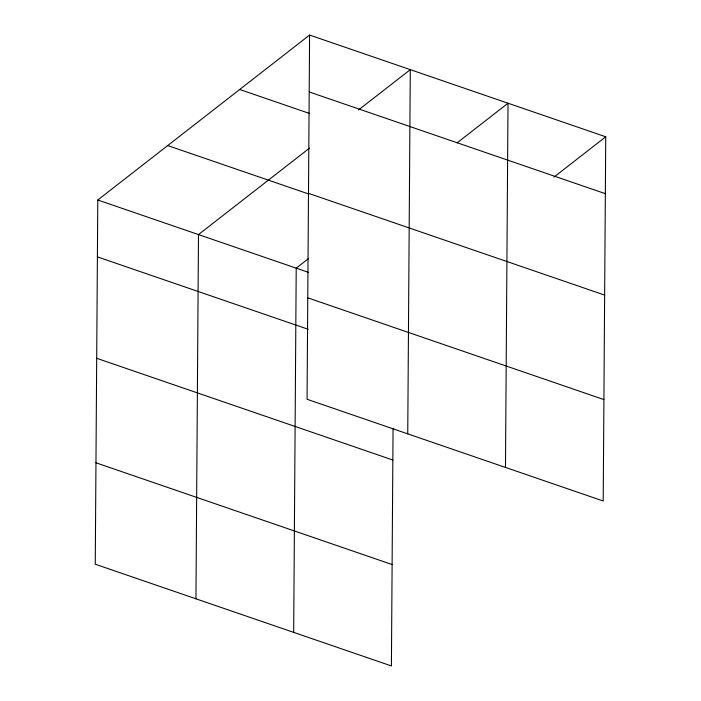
<?xml version="1.0" encoding="UTF-8"?>
<svg xmlns="http://www.w3.org/2000/svg" width="701" height="701" viewBox="0 0 701 701"><rect width="100%" height="100%" fill="white"/><g stroke="black" fill="none" stroke-linecap="round" stroke-linejoin="round"><path stroke-width="1.05" d="M309.597 35.05L307.056 399.272L603.202 501.005L605.743 136.783L309.597 35.05L97.798 199.995L95.257 564.217L391.403 665.95L393.059 428.407M195.947 598.803L198.488 234.581L309.535 148.104M293.675 632.381L296.216 268.159L308.3 258.748M407.745 433.858L410.287 69.644L358.518 109.961M505.474 467.436L508.015 103.213L457.105 142.864M553.965 177.108L605.743 136.783M309.202 91.936L605.34 193.669M239.707 89.483L309.57 113.483M308.493 193.353L604.639 295.095M167.697 145.563L308.501 193.932M97.798 199.995L308.563 272.4M307.765 297.846L603.903 399.588M97.404 256.881L308.168 329.277M96.694 358.299L392.84 460.031M95.967 462.791L392.113 564.533"/></g></svg>
